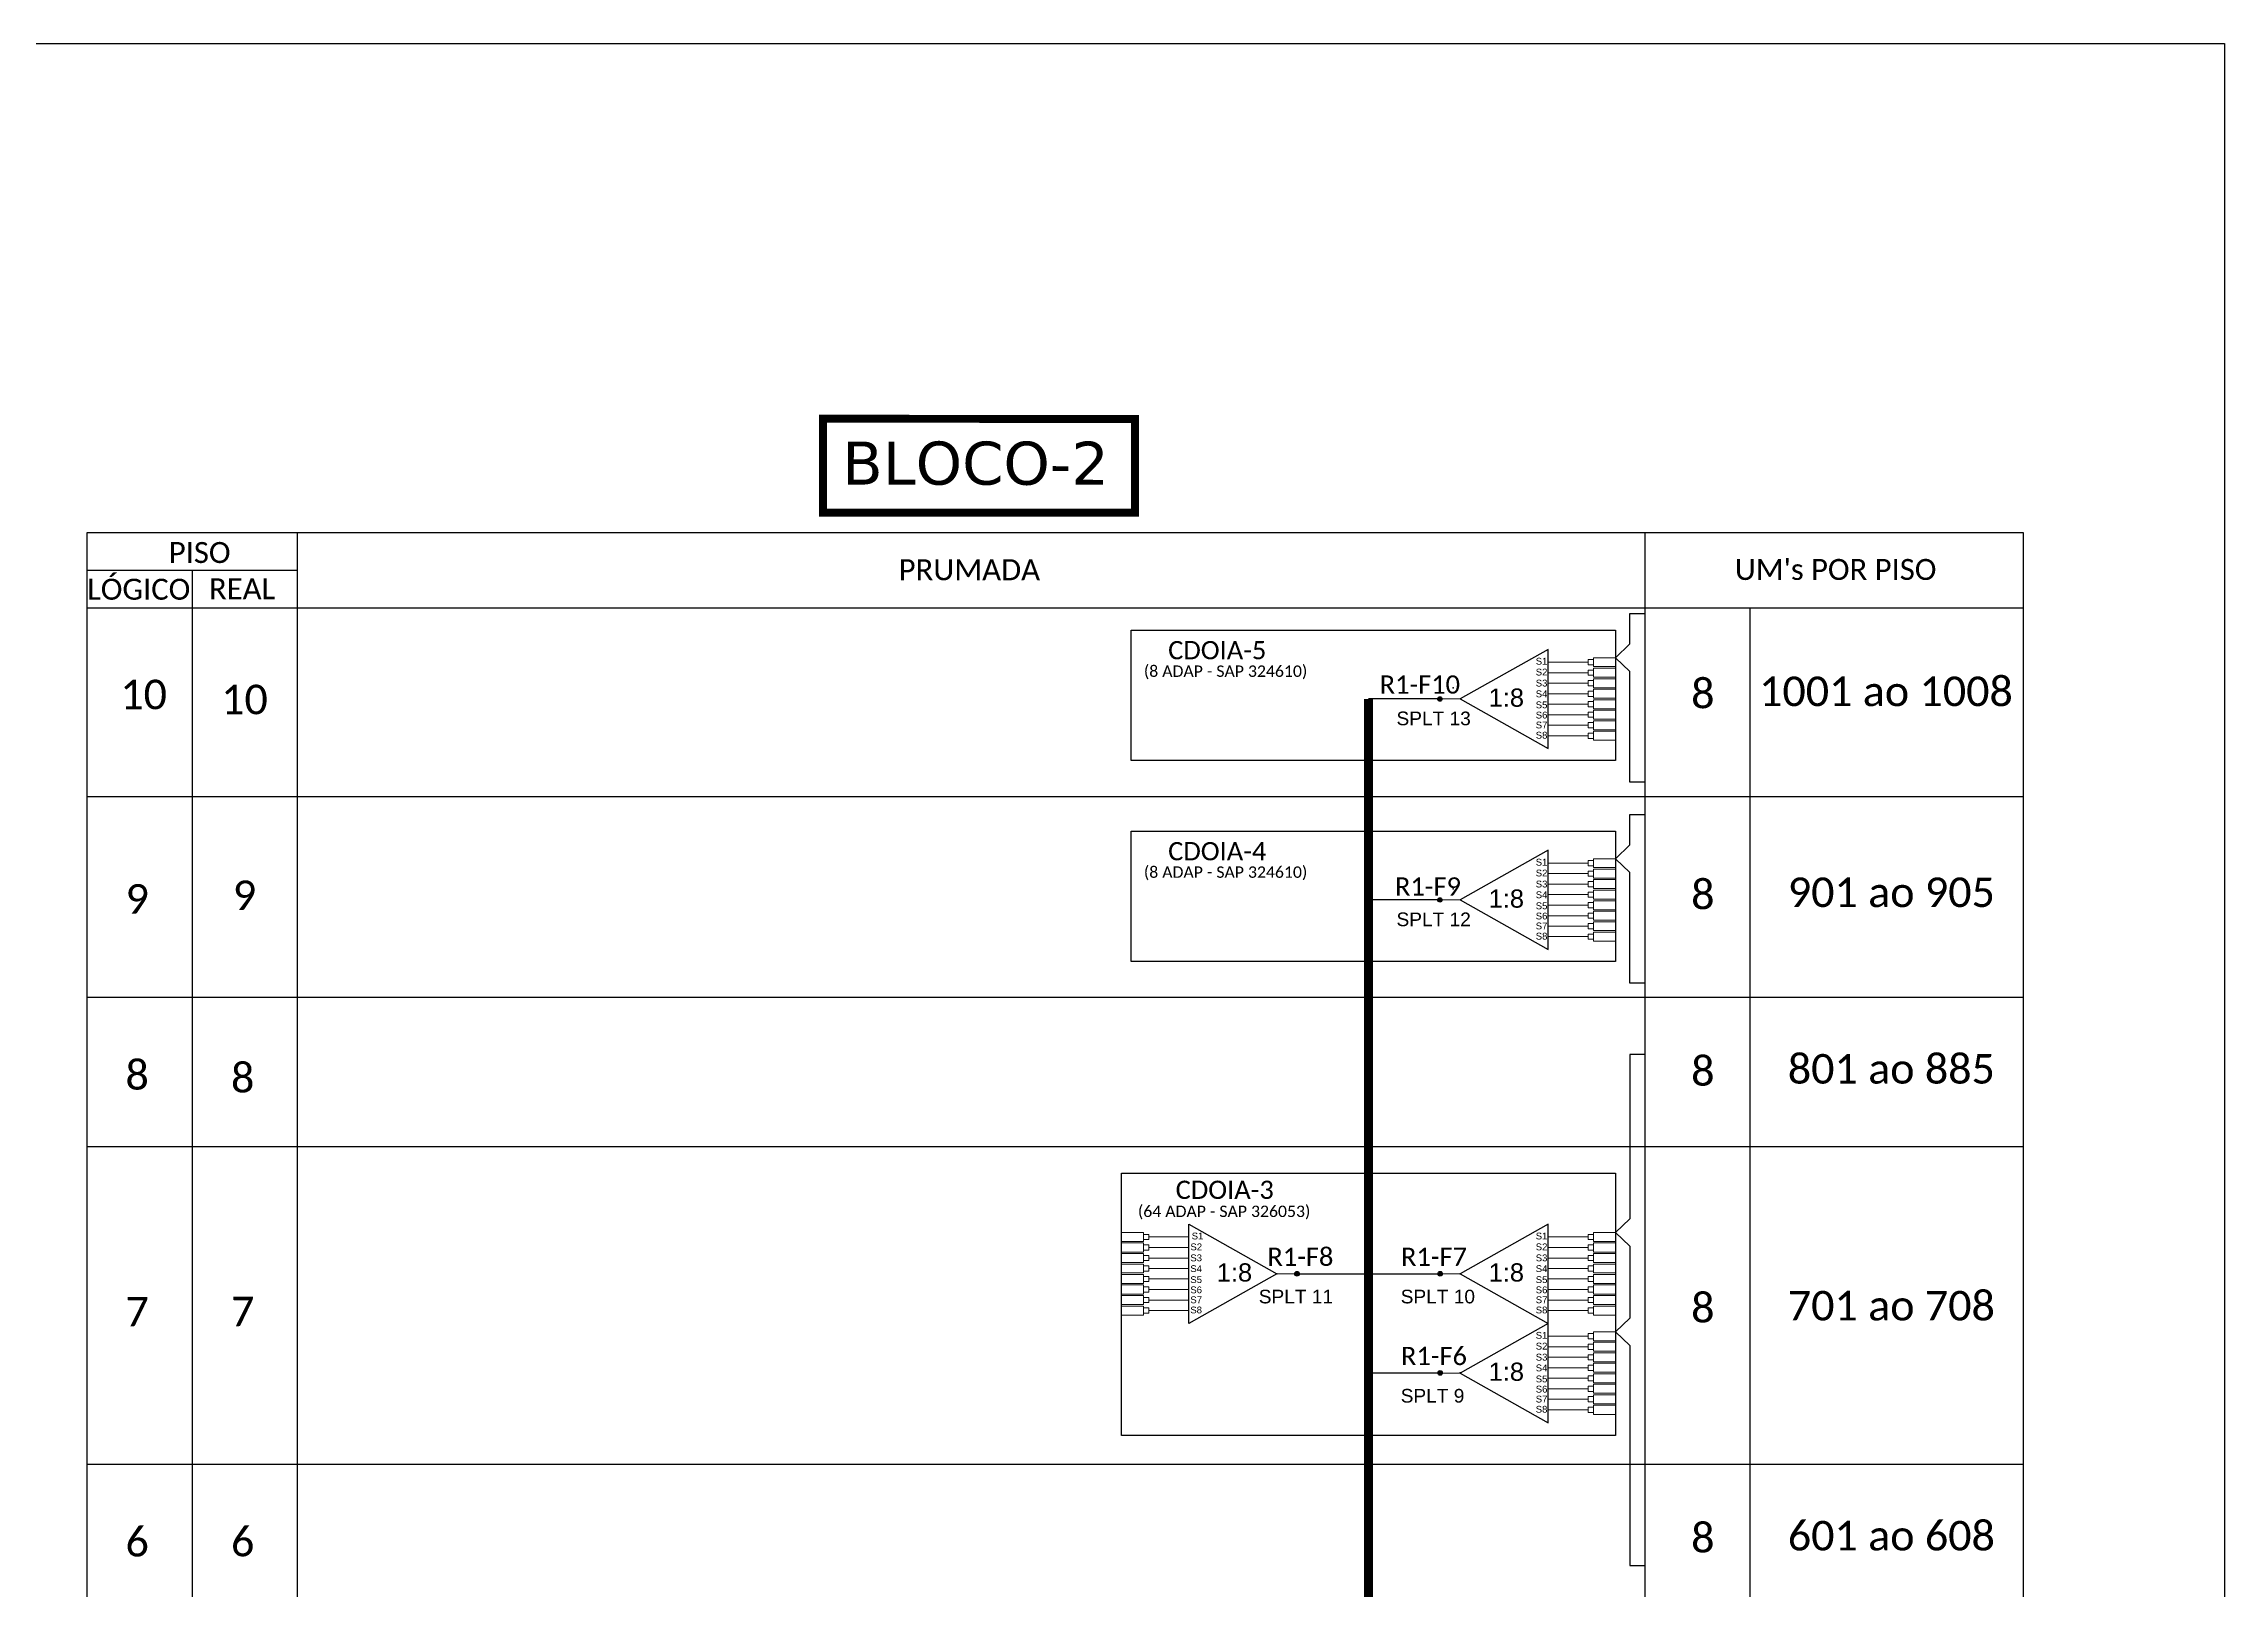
# Model space of a CAD drawing. Extents: x -4 to 1788, y 1 to 595.
# Drawn here: x 1549.1 to 1788.5, y 425.6 to 595.3 of the extents above; entities that cross this region are included whole.
import ezdxf
from ezdxf.enums import TextEntityAlignment as Align

# ---------------------------------------------------------------- set-up
doc = ezdxf.new("R2010")
doc.units = 0
doc.layers.add('CAP a instalar', color=1, linetype='Continuous')
doc.layers.add('label_cabos', color=7, linetype='Continuous')
doc.styles.add('ARIAL', font='arial.ttf')
doc.styles.add('siredit', font='verdana.ttf')
doc.styles.add('WMF-Calibri0', font='calibri.ttf')

# ---------------------------------------------------------------- blocks, each defined once
blk = doc.blocks.new('SPLT_1-8_SC-APC')
at = {"color": 1}
blk.add_lwpolyline([(-7.37, -2.1), (-17.04, -7.55), (-7.37, -13), (-7.37, -2.1)], dxfattribs=at)
at = {"color": 3, "lineweight": 0}
for points in [[(-2.99, -3.51), (-7.37, -3.51)], [(-7.37, -4.66), (-2.99, -4.66)], [(-2.41, -3.02), (-2.41, -4)], [(-2.41, -3.02), (0, -3.02)], [(-2.41, -4), (0, -4)], [(-2.41, -4.17), (-2.41, -5.16)], [(-2.41, -4.17), (0, -4.17)], [(-7.37, -5.82), (-2.99, -5.82)], [(-7.37, -6.97), (-2.99, -6.97)], [(-2.41, -5.16), (0, -5.16)], [(-2.41, -5.32), (-2.41, -6.31)], [(-2.41, -5.32), (0, -5.32)], [(-2.41, -6.31), (0, -6.31)], [(-2.41, -6.48), (-2.41, -7.46)], [(-2.41, -6.48), (0, -6.48)], [(-7.37, -8.12), (-2.99, -8.12)], [(-7.37, -9.28), (-2.99, -9.28)], [(-2.41, -7.46), (0, -7.46)], [(-2.41, -7.63), (-2.41, -8.62)], [(-2.41, -7.63), (0, -7.63)], [(-2.41, -8.62), (0, -8.62)], [(-2.41, -8.78), (-2.41, -9.77)], [(-2.41, -8.78), (0, -8.78)], [(-7.37, -10.43), (-2.99, -10.43)], [(-7.37, -11.58), (-2.99, -11.58)], [(-2.41, -9.77), (0, -9.77)], [(-2.41, -9.94), (-2.41, -10.92)], [(-2.41, -9.94), (0, -9.94)], [(-2.41, -10.92), (0, -10.92)], [(-2.41, -11.09), (-2.41, -12.08)], [(-2.41, -11.09), (0, -11.09)], [(-2.41, -12.08), (0, -12.08)]]:
    blk.add_lwpolyline(points, dxfattribs=at)
for points in [[(-2.99, -3.22), (-2.41, -3.22), (-2.41, -3.8), (-2.99, -3.8)], [(-2.99, -4.38), (-2.41, -4.38), (-2.41, -4.95), (-2.99, -4.95)], [(-2.99, -5.53), (-2.41, -5.53), (-2.41, -6.1), (-2.99, -6.1)], [(-2.99, -6.68), (-2.41, -6.68), (-2.41, -7.26), (-2.99, -7.26)], [(-2.99, -7.84), (-2.41, -7.84), (-2.41, -8.41), (-2.99, -8.41)], [(-2.99, -8.99), (-2.41, -8.99), (-2.41, -9.56), (-2.99, -9.56)], [(-2.99, -10.14), (-2.41, -10.14), (-2.41, -10.72), (-2.99, -10.72)], [(-2.99, -11.3), (-2.41, -11.3), (-2.41, -11.87), (-2.99, -11.87)]]:
    blk.add_lwpolyline(points, close=True, dxfattribs=at)
at = {"color": 1, "lineweight": 0}
blk.add_lwpolyline([(-17.04, -7.55), (-19.26, -7.55)], dxfattribs=at)
at = {"color": 1, "style": 'ARIAL'}
for s, height, p in [('S1', 0.75, (-8.74, -3.78)), ('S2', 0.75, (-8.74, -4.97)), ('1:8', 2, (-13.91, -8.4)), ('S3', 0.75, (-8.74, -6.18)), ('S4', 0.75, (-8.74, -7.36)), ('S5', 0.75, (-8.74, -8.57)), ('S6', 0.75, (-8.74, -9.69)), ('S7', 0.75, (-8.74, -10.78)), ('S8', 0.75, (-8.74, -11.9))]:
    blk.add_text(s, height=height, dxfattribs=at).set_placement(p)
blk = doc.blocks.new('SPLITTER_')
blk.add_point((0, 0))
at = {"style": 'ARIAL', "flags": 4}
blk.add_attdef('SPLT', (0, -3.26), '', height=1.5, dxfattribs=at)
blk = doc.blocks.new('SPLT_1-8_SC-APC_ESQ')
at = {"color": 1}
blk.add_lwpolyline([(7.37, -2.1), (17.04, -7.55), (7.37, -13), (7.37, -2.1)], dxfattribs=at)
at = {"color": 3, "lineweight": 0}
for points in [[(2.41, -3.02), (0, -3.02)], [(2.41, -4), (0, -4)], [(2.41, -4.17), (0, -4.17)], [(2.41, -3.02), (2.41, -4)], [(2.41, -4.17), (2.41, -5.16)], [(2.99, -3.51), (7.37, -3.51)], [(7.37, -4.66), (2.99, -4.66)], [(2.41, -5.16), (0, -5.16)], [(2.41, -5.32), (0, -5.32)], [(2.41, -6.31), (0, -6.31)], [(2.41, -6.48), (0, -6.48)], [(2.41, -5.32), (2.41, -6.31)], [(2.41, -6.48), (2.41, -7.46)], [(7.37, -5.82), (2.99, -5.82)], [(7.37, -6.97), (2.99, -6.97)], [(2.41, -7.46), (0, -7.46)], [(2.41, -7.63), (0, -7.63)], [(2.41, -8.62), (0, -8.62)], [(2.41, -8.78), (0, -8.78)], [(2.41, -7.63), (2.41, -8.62)], [(2.41, -8.78), (2.41, -9.77)], [(7.37, -8.12), (2.99, -8.12)], [(7.37, -9.28), (2.99, -9.28)], [(2.41, -9.77), (0, -9.77)], [(2.41, -9.94), (0, -9.94)], [(2.41, -10.92), (0, -10.92)], [(2.41, -11.09), (0, -11.09)], [(2.41, -9.94), (2.41, -10.92)], [(2.41, -11.09), (2.41, -12.08)], [(7.37, -10.43), (2.99, -10.43)], [(7.37, -11.58), (2.99, -11.58)], [(2.41, -12.08), (0, -12.08)]]:
    blk.add_lwpolyline(points, dxfattribs=at)
for points in [[(2.99, -3.22), (2.41, -3.22), (2.41, -3.8), (2.99, -3.8)], [(2.99, -4.38), (2.41, -4.38), (2.41, -4.95), (2.99, -4.95)], [(2.99, -5.53), (2.41, -5.53), (2.41, -6.1), (2.99, -6.1)], [(2.99, -6.68), (2.41, -6.68), (2.41, -7.26), (2.99, -7.26)], [(2.99, -7.84), (2.41, -7.84), (2.41, -8.41), (2.99, -8.41)], [(2.99, -8.99), (2.41, -8.99), (2.41, -9.56), (2.99, -9.56)], [(2.99, -10.14), (2.41, -10.14), (2.41, -10.72), (2.99, -10.72)], [(2.99, -11.3), (2.41, -11.3), (2.41, -11.87), (2.99, -11.87)]]:
    blk.add_lwpolyline(points, close=True, dxfattribs=at)
at = {"color": 1, "lineweight": 0}
blk.add_lwpolyline([(17.04, -7.55), (19.26, -7.55)], dxfattribs=at)
at = {"color": 1, "style": 'ARIAL'}
for s, height, p in [('S2', 0.75, (7.56, -4.97)), ('S1', 0.75, (7.7, -3.78)), ('S3', 0.75, (7.55, -6.18)), ('S4', 0.75, (7.55, -7.36)), ('1:8', 2, (10.45, -8.4)), ('S5', 0.75, (7.55, -8.57)), ('S6', 0.75, (7.55, -9.69)), ('S7', 0.75, (7.55, -10.78)), ('S8', 0.75, (7.55, -11.9))]:
    blk.add_text(s, height=height, dxfattribs=at).set_placement(p)
blk = doc.blocks.new('SPLITTER FUTURO')
blk.add_point((0, 0))
at = {"style": 'ARIAL', "text_generation_flag": 6, "flags": 4}
for tag, p, height in [('SPLT', (-6.22, -4.1), 1.5), ('INSTAL.', (-6.25, -6.09), 1.25)]:
    blk.add_attdef(tag, p, '', height=height, rotation=180, dxfattribs=at)

msp = doc.modelspace()

# ---------------------------------------------------------------- hatches: boundary and pattern name
h = msp.add_hatch(color=3)
h.dxf.hatch_style = 1
edge = h.paths.add_edge_path()
edge.add_arc((1702.35, 523.31), 0.242, 0, 360)
h = msp.add_hatch(color=3)
h.dxf.hatch_style = 1
edge = h.paths.add_edge_path()
edge.add_arc((1702.35, 501.25), 0.242, 0, 360)
h = msp.add_hatch(color=3)
h.dxf.hatch_style = 1
edge = h.paths.add_edge_path()
edge.add_arc((1686.67, 460.22), 0.256, 0, 360)
h = msp.add_hatch(color=3)
h.dxf.hatch_style = 1
edge = h.paths.add_edge_path()
edge.add_arc((1702.38, 460.22), 0.256, 0, 360)
h = msp.add_hatch(color=3)
h.dxf.hatch_style = 1
edge = h.paths.add_edge_path()
edge.add_arc((1702.38, 449.32), 0.256, 0, 360)

# ---------------------------------------------------------------- linework, layer by layer
at = {"color": 5}
for p, q in [((1702.35, 523.31), (1694.51, 523.31)), ((1702.35, 501.25), (1694.51, 501.25))]:
    msp.add_line(p, q, dxfattribs=at)
at = {"color": 7}
msp.add_lwpolyline([(947.45, 595.26), (1788.45, 595.26), (1788.45, 1.26), (947.45, 1.26)], close=True, dxfattribs=at)
at = {"color": 0}
for points in [[(1766.42, 541.54), (1553.83, 541.54)], [(1576.98, 537.43), (1553.83, 537.43)]]:
    msp.add_lwpolyline(points, dxfattribs=at)
for points in [[(1553.83, 541.54), (1553.83, 261.88), (1766.42, 261.88), (1766.42, 541.54)], [(1576.98, 261.88), (1576.98, 541.54)], [(1724.83, 541.54), (1724.83, 261.88)], [(1565.4, 537.43), (1565.4, 261.88)], [(1553.83, 533.32), (1766.42, 533.32)], [(1736.4, 261.88), (1736.4, 533.32)], [(1553.83, 512.62), (1766.42, 512.62)], [(1553.83, 490.56), (1766.42, 490.56)], [(1553.83, 474.18), (1766.42, 474.18)], [(1553.83, 439.31), (1766.42, 439.31)]]:
    msp.add_lwpolyline(points)
at = {"color": 3}
for points in [[(1724.83, 514.19), (1723.18, 514.19), (1723.18, 526.34), (1721.61, 527.84), (1723.18, 529.35), (1723.18, 532.69), (1724.83, 532.69)], [(1724.83, 492.13), (1723.18, 492.13), (1723.18, 504.27), (1721.61, 505.78), (1723.18, 507.29), (1723.18, 510.63), (1724.83, 510.63)], [(1724.84, 484.29), (1723.19, 484.29), (1723.18, 466.25), (1721.61, 464.74), (1723.18, 463.24), (1723.18, 455.35), (1721.61, 453.85), (1723.18, 452.34), (1723.18, 428.19), (1724.83, 428.19)]]:
    msp.add_lwpolyline(points, dxfattribs=at)
at = {"color": 1}
for points in [[(1668.48, 530.86), (1721.61, 530.86), (1721.61, 516.54), (1668.48, 516.54)], [(1668.48, 508.8), (1721.61, 508.8), (1721.61, 494.48), (1668.48, 494.48)], [(1667.41, 471.27), (1721.64, 471.27), (1721.64, 442.45), (1667.41, 442.45)]]:
    msp.add_lwpolyline(points, close=True, dxfattribs=at)
at = {"color": 5, "const_width": 1}
msp.add_lwpolyline([(1694.51, 294.69), (1694.51, 523.31)], dxfattribs=at)
at = {"color": 5}
for points in [[(1686.67, 460.22), (1702.35, 460.22)], [(1694.51, 449.32), (1702.35, 449.32)]]:
    msp.add_lwpolyline(points, dxfattribs=at)
at = {"color": 3}
for centre, radius in [((1702.35, 523.31), 0.242), ((1702.35, 501.25), 0.242), ((1686.67, 460.22), 0.256), ((1702.38, 460.22), 0.256), ((1702.38, 449.32), 0.256)]:
    msp.add_circle(centre, radius, dxfattribs=at)
at = {"layer": 'CAP a instalar', "color": 7, "linetype": 'Continuous', "ltscale": 5, "const_width": 0.876}
msp.add_lwpolyline([(1634.64, 554.07), (1668.89, 554.06), (1668.88, 543.77), (1634.63, 543.78)], close=True, dxfattribs=at)

# ---------------------------------------------------------------- block references
at = {"color": 3}
for p in [(1721.61, 530.86), (1721.61, 508.8), (1721.61, 467.76), (1721.61, 456.86)]:
    msp.add_blockref('SPLT_1-8_SC-APC', p, dxfattribs=at)
ref = msp.add_blockref('SPLITTER FUTURO', (1703.81, 524.53))
ref.add_attrib('SPLT', 'SPLT 13', (1697.59, 520.43), dxfattribs={"height": 1.5, "rotation": 180, "style": 'ARIAL', "text_generation_flag": 6})
ref = msp.add_blockref('SPLITTER FUTURO', (1703.81, 502.47))
ref.add_attrib('SPLT', 'SPLT 12', (1697.59, 498.37), dxfattribs={"height": 1.5, "rotation": 180, "style": 'ARIAL', "text_generation_flag": 6})
msp.add_blockref('SPLT_1-8_SC-APC_ESQ', (1667.41, 467.76))
ref = msp.add_blockref('SPLITTER_', (1684.44, 460.22))
ref.add_attrib('SPLT', 'SPLT 11', (1682.47, 456.96), dxfattribs={"height": 1.5, "style": 'ARIAL'})
ref = msp.add_blockref('SPLITTER_', (1704.58, 460.22), dxfattribs=dict(xscale=-1))
ref.add_attrib('SPLT', 'SPLT 10', (1698.05, 456.96), dxfattribs={"height": 1.5, "style": 'ARIAL'})
ref = msp.add_blockref('SPLITTER_', (1704.58, 449.33), dxfattribs=dict(xscale=-1))
ref.add_attrib('SPLT', 'SPLT 9', (1698.05, 446.07), dxfattribs={"height": 1.5, "style": 'ARIAL'})

# ---------------------------------------------------------------- texts
at = {"color": 0, "style": 'WMF-Calibri0'}
for s, p in [('     PISO', (1558.79, 538.24)), ('PRUMADA', (1642.95, 536.35)), ("UM's POR PISO", (1734.72, 536.38)), ('  LÓGICO', (1552.25, 534.21)), ('    REAL', (1564.01, 534.26))]:
    msp.add_text(s, height=2.3, dxfattribs=at).set_placement(p)
at = {"color": 1, "style": 'WMF-Calibri0'}
for s, p in [('CDOIA-5', (1672.53, 527.67)), ('CDOIA-4', (1672.53, 505.6)), ('CDOIA-3', (1673.35, 468.43))]:
    msp.add_text(s, height=2, dxfattribs=at).set_placement(p)
for s, p in [('(8 ADAP - SAP 324610)', (1678.83, 525.74)), ('(8 ADAP - SAP 324610)', (1678.83, 503.68)), ('(64 ADAP - SAP 326053)', (1678.67, 466.44))]:
    msp.add_text(s, height=1.25, dxfattribs=at).set_placement(p, align=Align.CENTER)
at = {"color": 7, "style": 'WMF-Calibri0'}
for s, p in [('10', (1560.08, 523.81)), ('10', (1571.15, 523.26)), ('9', (1571.15, 501.76))]:
    msp.add_text(s, height=3.24, dxfattribs=at).set_placement(p, align=Align.MIDDLE_CENTER)
at = {"color": 5, "style": 'WMF-Calibri0'}
for s, p in [('R1-F10', (1695.74, 523.9)), ('R1-F9', (1697.42, 501.73)), ('R1-F8', (1683.42, 461.08)), ('R1-F7', (1698.08, 461.08)), ('R1-F6', (1698.08, 450.19))]:
    msp.add_text(s, height=2, dxfattribs=at).set_placement(p)
at = {"color": 7, "style": 'WMF-Calibri0'}
for s, p in [('1001 ao 1008', (1737.39, 522.53)), ('901 ao 905', (1740.54, 500.47)), ('801 ao 885', (1740.54, 481.09)), ('701 ao 708', (1740.54, 455.09)), ('601 ao 608', (1740.54, 429.84))]:
    msp.add_text(s, height=3.24, dxfattribs=at).set_placement(p)
at = {"color": 7, "style": 'WMF-Calibri0', "flags": 4}
for tag, p in [('8', (1731.21, 523.92)), ('9', (1559.37, 501.36)), ('8', (1731.21, 501.86)), ('8', (1559.37, 482.05)), ('8', (1570.95, 481.74)), ('8', (1731.21, 482.48)), ('7', (1559.37, 456.05)), ('7', (1570.95, 456.07)), ('8', (1731.21, 456.49)), ('6', (1559.37, 430.8)), ('6', (1570.95, 430.82)), ('8', (1731.21, 431.24))]:
    msp.add_attdef(tag, text='XX', height=3.24, dxfattribs=at).set_placement(p, align=Align.MIDDLE_CENTER)
at = {"layer": 'label_cabos', "color": 7, "style": 'siredit'}
msp.add_text('BLOCO-2', height=4.727, rotation=359.9611, dxfattribs=at).set_placement((1636.75, 546.85, 28))

doc.saveas('drawing.dxf')
